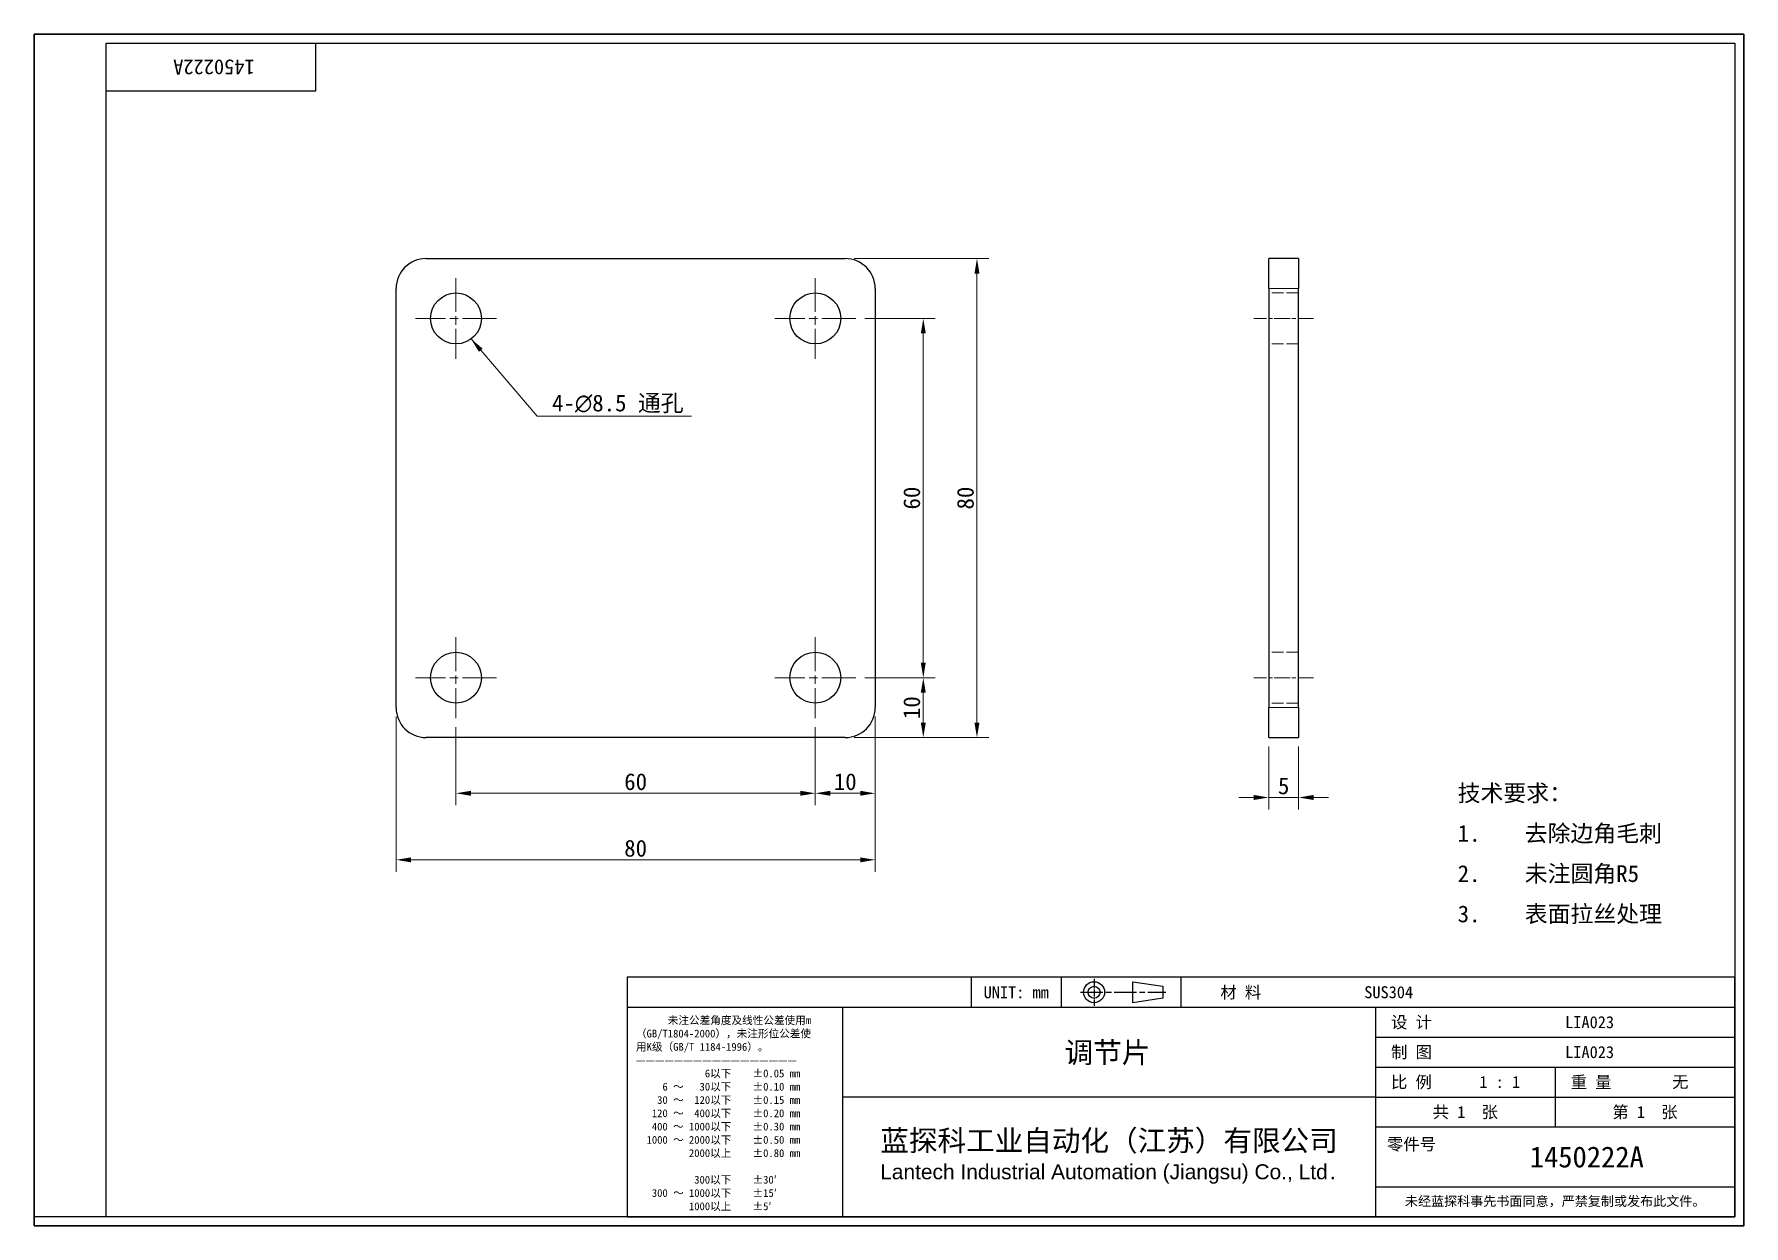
# Model space of a CAD drawing. Header units: millimetres. Extents: x 6 to 292, y 5 to 205.
import ezdxf
from ezdxf.enums import TextEntityAlignment as Align

# ---------------------------------------------------------------- set-up
doc = ezdxf.new("R2010")
doc.units = ezdxf.units.MM
doc.linetypes.add('CHAIN', pattern=[0.3543, 0.2362, -0.0295, 0.0591, -0.0295])
doc.linetypes.add('DASHED', pattern=[0.2067, 0.1654, -0.0413])
for name, color, linetype, lineweight in [('1', 7, 'Continuous', 18), ('可见 (ISO)', 7, 'Continuous', 25), ('可见窄的 (ISO)', 7, 'Continuous', 18), ('图框 (ISO)', 7, 'Continuous', 35), ('标题 (ISO)', 7, 'Continuous', 25)]:
    doc.layers.add(name, color=color, linetype=linetype, lineweight=lineweight)
for name, color, linetype, lineweight, true_color in [('中心标记 (ISO)', 1, 'CHAIN', 18, 0xff0000), ('中心线 (ISO)', 1, 'CHAIN', 18, 0xff0000), ('尺寸 (ISO)', 7, 'Continuous', 18, 0x008000), ('符号 (ISO)', 7, 'Continuous', 18, 0x008000), ('隐藏 (ISO)', 5, 'DASHED', 18, 0x0000ff)]:
    doc.layers.add(name, color=color, linetype=linetype, lineweight=lineweight, true_color=true_color)
doc.styles.add('文本样式164', font='SimSun.ttf')
doc.styles.add('文本样式165', font='SimSun.ttf')
doc.styles.add('文本样式74', font='SimSun.ttf')
doc.styles.add('最新国标', font='simfang.ttf')
doc.styles.add('注释文本 (ISO)', font='simfang.ttf')
doc.dimstyles.new('默认 (GB)', dxfattribs={"dimtxt": 2.8, "dimasz": 2.5, "dimexe": 2, "dimexo": 1.5, "dimgap": 0.5, "dimtad": 1, "dimtoh": 1, "dimdsep": 46, "dimtxsty": '最新国标', "dimcen": 0.09, "dimdle": 10, "dimclrd": 256, "dimclre": 256, "dimclrt": 256, "dimaunit": 1, "dimadec": 3, "dimazin": 2, "dimtfac": 0.535714, "dimtdec": 3, "dimtmove": 0, "dimatfit": 3, "dimfxl": 0, "dimtolj": 1, "dimlwd": -1, "dimlwe": -1, "dimarcsym": 0})
doc.dimstyles.new('默认 (GB)$7', dxfattribs={"dimtxt": 2.8, "dimasz": 2.5, "dimexe": 2, "dimexo": 1.5, "dimgap": 0.5, "dimtad": 1, "dimtoh": 1, "dimdsep": 46, "dimtxsty": '最新国标', "dimcen": 0.09, "dimdle": 10, "dimclrd": 256, "dimclre": 256, "dimclrt": 256, "dimaunit": 1, "dimadec": 3, "dimazin": 2, "dimtfac": 0.535714, "dimtdec": 3, "dimtmove": 0, "dimatfit": 3, "dimfxl": 0, "dimtolj": 1, "dimlwd": -1, "dimlwe": -1, "dimarcsym": 0})

# ---------------------------------------------------------------- blocks, each defined once
blk = doc.blocks.new('图框 最新国标')
at = {"layer": '图框 (ISO)'}
for p, q in [((6, 7), (6, 204.5)), ((6, 204.5), (291.5, 204.5)), ((291.5, 204.5), (291.5, 5.5)), ((6, 7), (6, 5.5)), ((6, 7), (6, 5.5)), ((291.5, 5.5), (6, 5.5))]:
    blk.add_line(p, q, dxfattribs=at)
at = {"layer": '图框 (ISO)', "color": 7, "linetype": 'Continuous', "lineweight": 25}
for p, q in [((18, 203), (290, 203)), ((18, 7), (18, 203)), ((18, 203), (290, 203)), ((53, 203), (53, 195)), ((290, 203), (290, 7)), ((290, 203), (290, 7)), ((53, 195), (18, 195)), ((290, 7), (6, 7)), ((290, 7), (18, 7))]:
    blk.add_line(p, q, dxfattribs=at)
at = {"layer": '图框 (ISO)', "style": '文本样式74'}
blk.add_attdef('零件代号_001', (42.82, 200.25), '', height=2.5, rotation=180, dxfattribs=at)
blk = doc.blocks.new('标题栏 最新国标')
at = {"layer": '标题 (ISO)'}
for p, q in [((381.98, -183.84), (196.98, -183.84)), ((196.98, -183.84), (196.98, -223.84)), ((254.48, -183.84), (254.48, -188.84)), ((269.48, -183.84), (269.48, -188.84)), ((281.48, -188.09), (281.48, -184.59)), ((281.48, -184.59), (286.48, -185.34)), ((286.48, -185.34), (286.48, -187.34)), ((289.48, -183.84), (289.48, -188.84)), ((381.98, -223.84), (381.98, -183.84)), ((383.48, -183.84), (383.48, -225.34)), ((286.48, -187.34), (281.48, -188.09)), ((196.98, -188.84), (381.98, -188.84)), ((232.98, -188.84), (232.98, -223.84)), ((321.98, -188.84), (321.98, -223.84)), ((321.98, -193.84), (381.98, -193.84)), ((321.98, -198.84), (381.98, -198.84)), ((351.98, -198.84), (351.98, -208.84)), ((321.98, -203.84), (232.98, -203.84)), ((321.98, -203.84), (381.98, -203.84)), ((321.98, -208.84), (381.98, -208.84)), ((321.98, -218.84), (381.98, -218.84)), ((196.98, -223.84), (381.98, -223.84)), ((383.48, -225.34), (196.98, -225.34))]:
    blk.add_line(p, q, dxfattribs=at)
at = {"layer": '标题 (ISO)', "linetype": 'CHAIN', "ltscale": 5.000333}
blk.add_line((274.98, -184.09), (274.98, -188.59), dxfattribs=at)
at = {"layer": '标题 (ISO)', "linetype": 'CHAIN', "ltscale": 15.834605}
blk.add_line((272.73, -186.34), (286.98, -186.34), dxfattribs=at)
at = {"layer": '标题 (ISO)'}
for radius in [1.75, 1]:
    blk.add_circle((274.98, -186.34), radius, dxfattribs=at)
at = {"layer": '1', "style": '文本样式164'}
for s, p in [('UNIT: mm', (261.98, -186.34)), ('材 料', (299.48, -186.34)), ('设 计', (327.98, -191.34)), ('制 图', (327.98, -196.34)), ('比 例', (327.98, -201.34)), ('重 量', (357.98, -201.34)), ('共 1  张', (336.98, -206.34)), ('第 1  张', (366.98, -206.34))]:
    blk.add_text(s, height=2, dxfattribs=at).set_placement(p, align=Align.MIDDLE_CENTER)
at = {"layer": '标题 (ISO)', "style": '注释文本 (ISO)'}
for s, insert, char_height, attachment_point, line_spacing_factor in [('\\fSimSun|b0|i0;{\\H1.3000;      未注公差角度及线性公差使用m\\P}\\fSimSun|b0|i0;{\\H1.3000;（GB/T1804-2000），未注形位公差使\\P}\\fSimSun|b0|i0;{\\H1.3000;用K级（GB/T 1184-1996）。\\P}\\fSimSun|b0|i0;{\\H1.3000;—————————————————\\P}\\fSimSun|b0|i0;{\\H1.3000;             6以下    ±0.05 mm\\P}\\fSimSun|b0|i0;{\\H1.3000;     6 ～   30以下    ±0.10 mm\\P}\\fSimSun|b0|i0;{\\H1.3000;    30 ～  120以下    ±0.15 mm\\P}\\fSimSun|b0|i0;{\\H1.3000;   120 ～  400以下    ±0.20 mm\\P}\\fSimSun|b0|i0;{\\H1.3000;   400 ～ 1000以下    ±0.30 mm\\P}\\fSimSun|b0|i0;{\\H1.3000;  1000 ～ 2000以下    ±0.50 mm\\P}\\fSimSun|b0|i0;{\\H1.3000;          2000以上    ±0.80 mm\\P}\\fSimSun|b0|i0;{\\H1.3000;\\P}\\fSimSun|b0|i0;{\\H1.3000;           300以下    ±30′\\P}\\fSimSun|b0|i0;{\\H1.3000;   300 ～ 1000以下    ±15′\\P}\\fSimSun|b0|i0;{\\H1.3000;          1000以上    ±5′}', (198.48, -206.63), 1.3, 4, 1.023913), ('{\\fMicrosoft YaHei|b0|i0|c134|p34;\\H1.75x;蓝探科工业自动化（江苏）有限公司\\P\\fArial|b0|i0|c0|p34;\\H0.71429x;Lantech Industrial Automation (Jiangsu) Co., Ltd\\fFangSong|b0|i0|c134|p49;.\\H1.15195x; }', (277.48, -213.84), 2, 5, 0.978695)]:
    blk.add_mtext(s, dxfattribs=dict(at, insert=insert, char_height=char_height, attachment_point=attachment_point, line_spacing_factor=line_spacing_factor))
at = {"layer": '标题 (ISO)', "attachment_point": 5, "style": '注释文本 (ISO)'}
for s, insert, char_height in [('\\fFangSong|b0|i0;零件号', (327.98, -211.84), 2), ('\\fSimSun|b0|i0;{\\H1.6000;未经蓝探科事先书面同意，严禁复制或发布此文件。}', (351.98, -221.34), 1.6)]:
    blk.add_mtext(s, dxfattribs=dict(at, insert=insert, char_height=char_height))
at = {"layer": '标题 (ISO)'}
for tag, p, height, style in [('材料_001', (320.09, -187.33), 2, '注释文本 (ISO)'), ('设计人_001', (353.65, -192.33), 2, '注释文本 (ISO)'), ('库存编号_001', (270.05, -198.14), 3.5, '文本样式165'), ('设计人_001', (353.65, -197.33), 2, '注释文本 (ISO)'), ('视图比例_001', (339.32, -202.33), 2, '注释文本 (ISO)'), ('质量\\P3;_001', (371.53, -202.3), 2, '注释文本 (ISO)'), ('零件代号_001', (347.74, -215.59), 3.5, '文本样式165')]:
    blk.add_attdef(tag, p, '', height=height, dxfattribs=dict(at, style=style))
blk = doc.blocks.new('*D5')
at = {"layer": 'Defpoints', "color": 0, "transparency": 16777216}
for p in [(212.16, 87.03), (217.16, 87.03), (217.16, 77.03)]:
    blk.add_point(p, dxfattribs=at)
at = {"layer": '尺寸 (ISO)', "color": 116, "true_color": 0x00803f, "transparency": 16777216}
for p, q in [((212.16, 85.53), (212.16, 75.03)), ((217.16, 85.53), (217.16, 75.03)), ((209.66, 77.03), (207.16, 77.03)), ((212.16, 77.03), (217.16, 77.03)), ((219.66, 77.03), (222.16, 77.03))]:
    blk.add_line(p, q, dxfattribs=at)
for points in [[(209.66, 77.45), (209.66, 76.61), (212.16, 77.03)], [(219.66, 77.45), (219.66, 76.61), (217.16, 77.03)]]:
    blk.add_solid(points, dxfattribs=at)
at = {"layer": '尺寸 (ISO)', "transparency": 16777216, "insert": (214.66, 78.95), "char_height": 2.8, "attachment_point": 5, "style": '最新国标'}
blk.add_mtext('\\A1;5', dxfattribs=at)
blk = doc.blocks.new('*D6')
at = {"layer": 'Defpoints', "color": 0, "transparency": 16777216}
for p in [(76.44, 90.28), (136.44, 90.28), (136.44, 77.73)]:
    blk.add_point(p, dxfattribs=at)
at = {"layer": '尺寸 (ISO)', "color": 116, "true_color": 0x00803f, "transparency": 16777216}
for p, q in [((76.44, 88.78), (76.44, 75.73)), ((136.44, 88.78), (136.44, 75.73)), ((78.94, 77.73), (133.94, 77.73))]:
    blk.add_line(p, q, dxfattribs=at)
for points in [[(78.94, 78.15), (78.94, 77.32), (76.44, 77.73)], [(133.94, 78.15), (133.94, 77.32), (136.44, 77.73)]]:
    blk.add_solid(points, dxfattribs=at)
at = {"layer": '尺寸 (ISO)', "transparency": 16777216, "insert": (106.44, 79.65), "char_height": 2.8, "attachment_point": 5, "style": '最新国标'}
blk.add_mtext('\\A1;60', dxfattribs=at)
blk = doc.blocks.new('*D7')
at = {"layer": 'Defpoints', "color": 0, "transparency": 16777216}
for p in [(146.44, 92.03), (136.44, 90.28), (146.44, 77.73)]:
    blk.add_point(p, dxfattribs=at)
at = {"layer": '尺寸 (ISO)', "color": 116, "true_color": 0x00803f, "transparency": 16777216}
for p, q in [((136.44, 88.78), (136.44, 75.73)), ((146.44, 90.53), (146.44, 75.73)), ((138.94, 77.73), (143.94, 77.73))]:
    blk.add_line(p, q, dxfattribs=at)
for points in [[(138.94, 78.15), (138.94, 77.32), (136.44, 77.73)], [(143.94, 78.15), (143.94, 77.32), (146.44, 77.73)]]:
    blk.add_solid(points, dxfattribs=at)
at = {"layer": '尺寸 (ISO)', "transparency": 16777216, "insert": (141.44, 79.65), "char_height": 2.8, "attachment_point": 5, "style": '最新国标'}
blk.add_mtext('\\A1;10', dxfattribs=at)
blk = doc.blocks.new('*D8')
at = {"layer": 'Defpoints', "color": 0, "transparency": 16777216}
for p in [(143.19, 97.03), (141.44, 87.03), (154.48, 87.03)]:
    blk.add_point(p, dxfattribs=at)
at = {"layer": '尺寸 (ISO)', "color": 116, "true_color": 0x00803f, "transparency": 16777216}
for p, q in [((144.69, 97.03), (156.48, 97.03)), ((154.48, 94.53), (154.48, 89.53)), ((142.94, 87.03), (156.48, 87.03))]:
    blk.add_line(p, q, dxfattribs=at)
for points in [[(154.06, 94.53), (154.89, 94.53), (154.48, 97.03)], [(154.06, 89.53), (154.89, 89.53), (154.48, 87.03)]]:
    blk.add_solid(points, dxfattribs=at)
at = {"layer": '尺寸 (ISO)', "transparency": 16777216, "insert": (152.56, 92.03), "char_height": 2.8, "attachment_point": 5, "rotation": 90, "style": '最新国标'}
blk.add_mtext('\\A1;10', dxfattribs=at)
blk = doc.blocks.new('*D9')
at = {"layer": 'Defpoints', "color": 0, "transparency": 16777216}
for p in [(143.19, 157.03), (154.48, 157.03), (143.19, 97.03)]:
    blk.add_point(p, dxfattribs=at)
at = {"layer": '尺寸 (ISO)', "color": 116, "true_color": 0x00803f, "transparency": 16777216}
for p, q in [((144.69, 157.03), (156.48, 157.03)), ((154.48, 99.53), (154.48, 154.53)), ((144.69, 97.03), (156.48, 97.03))]:
    blk.add_line(p, q, dxfattribs=at)
for points in [[(154.06, 154.53), (154.89, 154.53), (154.48, 157.03)], [(154.06, 99.53), (154.89, 99.53), (154.48, 97.03)]]:
    blk.add_solid(points, dxfattribs=at)
at = {"layer": '尺寸 (ISO)', "transparency": 16777216, "insert": (152.56, 127.03), "char_height": 2.8, "attachment_point": 5, "rotation": 90, "style": '最新国标'}
blk.add_mtext('\\A1;60', dxfattribs=at)
blk = doc.blocks.new('*D10')
at = {"layer": 'Defpoints', "color": 0, "transparency": 16777216}
for p in [(66.44, 92.03), (146.44, 92.03), (146.44, 66.62)]:
    blk.add_point(p, dxfattribs=at)
at = {"layer": '尺寸 (ISO)', "color": 116, "true_color": 0x00803f, "transparency": 16777216}
for p, q in [((66.44, 90.53), (66.44, 64.62)), ((146.44, 90.53), (146.44, 64.62)), ((68.94, 66.62), (143.94, 66.62))]:
    blk.add_line(p, q, dxfattribs=at)
for points in [[(68.94, 67.03), (68.94, 66.2), (66.44, 66.62)], [(143.94, 67.03), (143.94, 66.2), (146.44, 66.62)]]:
    blk.add_solid(points, dxfattribs=at)
at = {"layer": '尺寸 (ISO)', "transparency": 16777216, "insert": (106.44, 68.53), "char_height": 2.8, "attachment_point": 5, "style": '最新国标'}
blk.add_mtext('\\A1;80', dxfattribs=at)
blk = doc.blocks.new('*D11')
at = {"layer": 'Defpoints', "color": 0, "transparency": 16777216}
for p in [(141.44, 167.03), (163.44, 167.03), (141.44, 87.03)]:
    blk.add_point(p, dxfattribs=at)
at = {"layer": '尺寸 (ISO)', "color": 116, "true_color": 0x00803f, "transparency": 16777216}
for p, q in [((142.94, 167.03), (165.44, 167.03)), ((163.44, 89.53), (163.44, 164.53)), ((142.94, 87.03), (165.44, 87.03))]:
    blk.add_line(p, q, dxfattribs=at)
for points in [[(163.02, 164.53), (163.86, 164.53), (163.44, 167.03)], [(163.02, 89.53), (163.86, 89.53), (163.44, 87.03)]]:
    blk.add_solid(points, dxfattribs=at)
at = {"layer": '尺寸 (ISO)', "transparency": 16777216, "insert": (161.52, 127.03), "char_height": 2.8, "attachment_point": 5, "rotation": 90, "style": '最新国标'}
blk.add_mtext('\\A1;80', dxfattribs=at)

msp = doc.modelspace()

# ---------------------------------------------------------------- linework, layer by layer
at = {"layer": '中心标记 (ISO)', "ltscale": 23.990969}
for p, q in [((76.44, 163.78), (76.44, 150.28)), ((136.44, 163.78), (136.44, 150.28)), ((83.19, 157.03), (69.69, 157.03)), ((143.19, 157.03), (129.69, 157.03)), ((76.44, 103.78), (76.44, 90.28)), ((136.44, 103.78), (136.44, 90.28)), ((83.19, 97.03), (69.69, 97.03)), ((143.19, 97.03), (129.69, 97.03))]:
    msp.add_line(p, q, dxfattribs=at)
at = {"layer": '中心线 (ISO)', "ltscale": 11.111974}
for p, q in [((219.656, 157.03), (209.656, 157.03)), ((219.656, 97.03), (209.656, 97.03))]:
    msp.add_line(p, q, dxfattribs=at)
at = {"layer": '可见 (ISO)'}
for p, q in [((71.44, 167.03), (141.44, 167.03)), ((212.156, 162.03), (212.156, 167.03)), ((217.156, 167.03), (212.156, 167.03)), ((217.156, 167.03), (217.156, 162.03)), ((66.44, 92.03), (66.44, 162.03)), ((146.44, 162.03), (146.44, 92.03)), ((212.156, 162.03), (212.156, 92.03)), ((217.156, 92.03), (217.156, 162.03)), ((212.156, 87.03), (212.156, 92.03)), ((217.156, 92.03), (217.156, 87.03)), ((141.44, 87.03), (71.44, 87.03)), ((212.156, 87.03), (217.156, 87.03))]:
    msp.add_line(p, q, dxfattribs=at)
for centre in [(76.44, 157.03), (136.44, 157.03), (76.44, 97.03), (136.44, 97.03)]:
    msp.add_circle(centre, 4.25, dxfattribs=at)
for centre, start, end in [((71.44, 162.03), 90, 180), ((141.44, 162.03), 0, 90), ((71.44, 92.03), 180, 270), ((141.44, 92.03), 270, 0)]:
    msp.add_arc(centre, 5, start, end, dxfattribs=at)
at = {"layer": '可见窄的 (ISO)'}
for p, q in [((212.156, 162.03), (217.156, 162.03)), ((217.156, 92.03), (212.156, 92.03))]:
    msp.add_line(p, q, dxfattribs=at)
at = {"layer": '隐藏 (ISO)', "ltscale": 12.094824}
for p, q in [((217.156, 161.28), (212.156, 161.28)), ((217.156, 152.78), (212.156, 152.78)), ((217.156, 101.28), (212.156, 101.28)), ((217.156, 92.78), (212.156, 92.78))]:
    msp.add_line(p, q, dxfattribs=at)

# ---------------------------------------------------------------- block references
msp.add_blockref('图框 最新国标', (0, 0)).add_auto_attribs({'零件代号_001': '1450222A'})
ref = msp.add_blockref('标题栏 最新国标', (-91.983, 230.844))
ref.add_attrib('零件代号_001', '1450222A', (255.754, 15.25), dxfattribs={"layer": '标题 (ISO)', "height": 3.5, "style": '文本样式165'})
ref.add_attrib('库存编号_001', '调节片', (178.07, 32.701), dxfattribs={"layer": '标题 (ISO)', "height": 3.5, "style": '文本样式165'})
ref.add_attrib('质量\\P3;_001', '无', (279.543, 28.54), dxfattribs={"layer": '标题 (ISO)', "height": 2, "style": '注释文本 (ISO)'})
ref.add_attrib('视图比例_001', '1 : 1', (247.337, 28.517), dxfattribs={"layer": '标题 (ISO)', "height": 2, "style": '注释文本 (ISO)'})
ref.add_attrib('设计人_001', 'LIA023', (261.669, 38.511), dxfattribs={"layer": '标题 (ISO)', "height": 2, "style": '注释文本 (ISO)'})
ref.add_attrib('设计人_001', 'LIA023', (261.669, 33.511), dxfattribs={"layer": '标题 (ISO)', "height": 2, "style": '注释文本 (ISO)'})
ref.add_attrib('材料_001', 'SUS304', (228.111, 43.511), dxfattribs={"layer": '标题 (ISO)', "height": 2, "style": '注释文本 (ISO)'})

# ---------------------------------------------------------------- texts
at = {"layer": '符号 (ISO)', "char_height": 2.8}
for s, insert, width, attachment_point, line_spacing_factor, style in [('4-\\fAIGDT|b0|i0;{\\H2.8000;n}\\fFangSong|b0|i0;{\\H2.8000;8.5 通孔}', (92.482, 141.202), 24.33787, 7, 0.49, '最新国标'), ('\\fSimSun|b0|i0;{\\H2.8000;技术要求：\\P}\\fSimSun|b0|i0;{\\H2.8000;1.^I}\\fSimSun|b0|i0;{\\H2.8000;去除边角毛刺\\P}\\fSimSun|b0|i0;{\\H2.8000;2.^I}\\fSimSun|b0|i0;{\\H2.8000;未注圆角R5\\P}\\fSimSun|b0|i0;{\\H2.8000;3.^I}\\fSimSun|b0|i0;{\\H2.8000;表面拉丝处理}', (243.718, 67.526), 33.55088, 4, 1.441304, '注释文本 (ISO)')]:
    msp.add_mtext(s, dxfattribs=dict(at, insert=insert, width=width, attachment_point=attachment_point, line_spacing_factor=line_spacing_factor, style=style))

# ---------------------------------------------------------------- dimensions: what is measured, and where the dimension line sits
at = {"layer": '尺寸 (ISO)', "color": 116, "true_color": 0x00803f}
for base, p1, p2, angle, override, picture, middle in [((163.44, 167.03), (141.44, 87.03), (141.44, 167.03), 90, {"dimgap": 0.5, "dimtoh": 0, "dimdec": 2, "dimtol": 0, "dimlim": 0, "dimtp": 0, "dimtm": 0, "dimtdec": 3, "dimtofl": 0, "dimatfit": 1}, '*D11', (163.44, 127.03)), ((154.477, 157.03), (143.19, 97.03), (143.19, 157.03), 90, {"dimgap": 0.5, "dimtoh": 0, "dimdec": 2, "dimtol": 0, "dimlim": 0, "dimtp": 0, "dimtm": 0, "dimtdec": 3, "dimtofl": 0, "dimatfit": 1}, '*D9', (154.477, 127.03)), ((154.477, 87.03), (143.19, 97.03), (141.44, 87.03), 90, {"dimgap": 0.5, "dimtoh": 0, "dimdec": 2, "dimtol": 0, "dimlim": 0, "dimtp": 0, "dimtm": 0, "dimtdec": 3, "dimtofl": 0, "dimatfit": 1}, '*D8', (154.477, 92.03)), ((146.44, 77.733), (136.44, 90.28), (146.44, 92.03), 180, {"dimgap": 0.5, "dimtoh": 0, "dimdec": 2, "dimtol": 0, "dimlim": 0, "dimtp": 0, "dimtm": 0, "dimtdec": 3, "dimtofl": 0, "dimatfit": 1}, '*D7', (141.44, 77.733)), ((136.44, 77.733), (76.44, 90.28), (136.44, 90.28), 180, {"dimgap": 0.5, "dimtoh": 0, "dimdec": 2, "dimtol": 0, "dimlim": 0, "dimtp": 0, "dimtm": 0, "dimtdec": 3, "dimtofl": 0, "dimatfit": 1}, '*D6', (106.44, 77.733)), ((217.156, 77.03), (212.156, 87.03), (217.156, 87.03), 180, {"dimgap": 0.5, "dimtoh": 0, "dimdec": 2, "dimtol": 0, "dimlim": 0, "dimtp": 0, "dimtm": 0, "dimtdec": 3, "dimtofl": 1, "dimatfit": 1}, '*D5', (214.656, 77.03))]:
    dim = msp.add_linear_dim(base=base, p1=p1, p2=p2, angle=angle, dimstyle='默认 (GB)', override=override, dxfattribs=at)
    dim.commit()
    dim.dimension.update_dxf_attribs({"geometry": picture, "text_midpoint": middle, "dimtype": 160})
dim = msp.add_linear_dim(base=(146.44, 66.616), p1=(66.44, 92.03), p2=(146.44, 92.03), dimstyle='默认 (GB)', override={"dimgap": 0.5, "dimtoh": 0, "dimdec": 2, "dimtol": 0, "dimlim": 0, "dimtp": 0, "dimtm": 0, "dimtdec": 3, "dimtofl": 0, "dimatfit": 1}, dxfattribs=at)
dim.commit()
dim.dimension.update_dxf_attribs({"geometry": '*D10', "text_midpoint": (106.44, 66.616), "dimtype": 160})

# ---------------------------------------------------------------- leaders
at = {"layer": '符号 (ISO)', "annotation_type": 0, "has_hookline": 1, "hookline_direction": 0, "text_width": 23.273}
msp.add_leader([(78.963, 153.61), (89.982, 140.736), (92.482, 140.736)], dimstyle='默认 (GB)$7', override={"dimgap": 0, "dimtad": 1}, dxfattribs=at)

doc.saveas('drawing.dxf')
